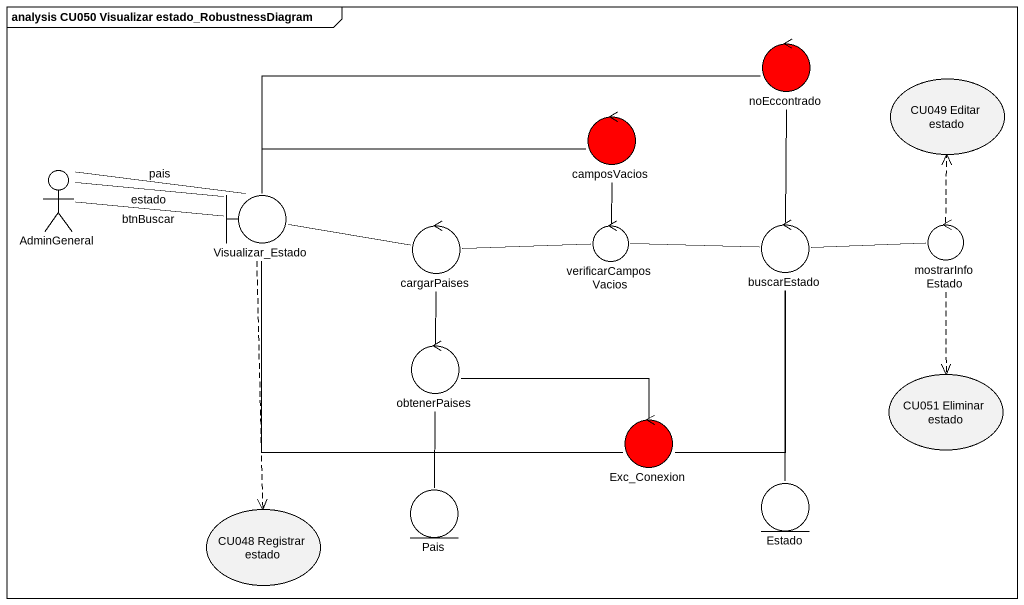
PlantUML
@startuml
mainframe analysis CU050 Visualizar estado_RobustnessDiagram
control noEccontrado #FF0000
usecase "CU049 Editar estado" as CU049_Editar_estado
control camposVacios #FF0000
actor AdminGeneral
boundary Visualizar_Estado
control cargarPaises
control verificarCamposVacios
control buscarEstado
control mostrarInfoEstado
control obtenerPaises
usecase "CU051 Eliminar estado" as CU051_Eliminar_estado
control Exc_Conexion #FF0000
entity Pais
entity Estado
usecase "CU048 Registrar estado" as CU048_Registrar_estado
noEccontrado -left- Visualizar_Estado
noEccontrado -- buscarEstado
camposVacios -left- Visualizar_Estado
camposVacios -- verificarCamposVacios
AdminGeneral -right- Visualizar_Estado : pais
AdminGeneral -right- Visualizar_Estado : estado
AdminGeneral -right- Visualizar_Estado : btnBuscar
Visualizar_Estado -right- cargarPaises
Visualizar_Estado ..> CU048_Registrar_estado
cargarPaises -right- verificarCamposVacios
cargarPaises -- obtenerPaises
buscarEstado -left- verificarCamposVacios
buscarEstado -right- mostrarInfoEstado
buscarEstado -- Exc_Conexion
mostrarInfoEstado .up.> CU049_Editar_estado
mostrarInfoEstado ..> CU051_Eliminar_estado
obtenerPaises -right- Exc_Conexion
obtenerPaises -- Pais
Exc_Conexion -left- Visualizar_Estado
Estado -up- buscarEstado
@enduml
